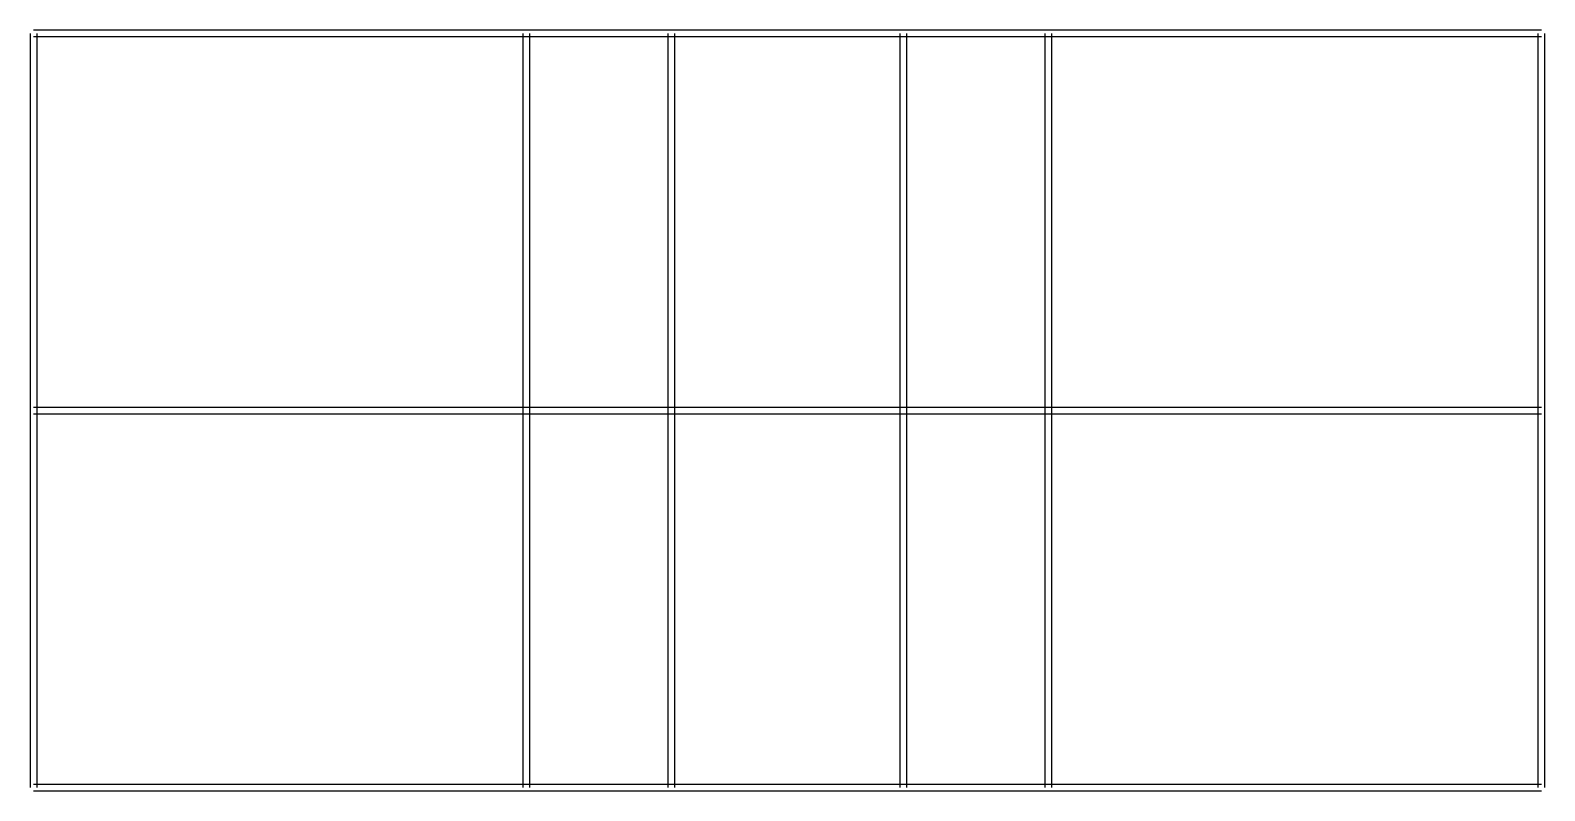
# Model space of a CAD drawing. Header units: metres. Extents: x -115 to 52115, y -115 to 26115.
import ezdxf

# ---------------------------------------------------------------- set-up
doc = ezdxf.new("R2010")
doc.units = ezdxf.units.M

msp = doc.modelspace()

# ---------------------------------------------------------------- linework, layer by layer
at = {"layer": 'WALL'}
for p, q in [((52000, 26115), (0, 26115)), ((-115, 26000), (-115, 0)), ((52000, 25885), (0, 25885)), ((115, 26000), (115, 0)), ((16885, 0), (16885, 26000)), ((17115, 0), (17115, 26000)), ((21885, 0), (21885, 26000)), ((22115, 0), (22115, 26000)), ((29885, 0), (29885, 26000)), ((30115, 0), (30115, 26000)), ((34885, 0), (34885, 26000)), ((35115, 0), (35115, 26000)), ((51885, 0), (51885, 26000)), ((52115, 0), (52115, 26000)), ((0, 13115), (52000, 13115)), ((0, 12885), (52000, 12885)), ((0, 115), (52000, 115)), ((0, -115), (52000, -115))]:
    msp.add_line(p, q, dxfattribs=at)

doc.saveas('drawing.dxf')
